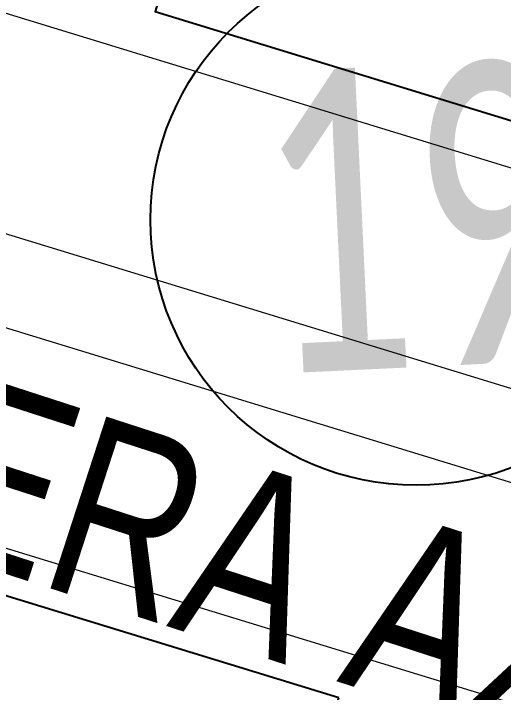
# Model space of a CAD drawing. Header units: millimetres. Extents: x 474016 to 477875, y 2288607 to 2292200.
# Drawn here: x 474323.38 to 474339.64, y 2289874.24 to 2289896.79 of the extents above; entities that cross this region are included whole.
import ezdxf
from ezdxf.enums import TextEntityAlignment as Align

# ---------------------------------------------------------------- set-up
doc = ezdxf.new("R2010")
doc.units = ezdxf.units.MM
doc.header["$LTSCALE"] = 50
for name, color, linetype, lineweight in [('BANQUETA', 251, 'Continuous', 5), ('JARDINES', 98, 'Continuous', 13), ('NO DE MZ', 3, 'Continuous', 18), ('vialidad', 5, 'Continuous', 13)]:
    doc.layers.add(name, color=color, linetype=linetype, lineweight=lineweight)
doc.layers.add('CVL_LOTIF', color=1, linetype='Continuous')
doc.styles.add('Legend', font='calibri.ttf')
doc.styles.get("Standard").update_dxf_attribs({"font": 'arial.ttf'})

msp = doc.modelspace()

# ---------------------------------------------------------------- linework, layer by layer
at = {"color": 3}
msp.add_circle((474336.738, 2289889.935), 8.813, dxfattribs=at)
at = {"layer": 'BANQUETA'}
for points in [[(474279.834, 2289910.071), (474399.347, 2289873.442, 0.414214), (474401.845, 2289874.768), (474439.647, 2289998.105, 0.414214), (474438.321, 2290000.603), (474318.808, 2290037.233)], [(474259.322, 2289843.144), (474378.834, 2289806.515, 0.414214), (474381.333, 2289807.841), (474395.692, 2289854.69, 0.414214), (474394.365, 2289857.188), (474274.853, 2289893.818)]]:
    msp.add_lwpolyline(points, format="xyb", dxfattribs=at)
at = {"layer": 'CVL_LOTIF'}
for points in [[(474347.356, 2289917.093), (474335.405, 2289920.756), (474328.079, 2289896.854), (474340.03, 2289893.191)], [(474334.17, 2289874.069), (474322.218, 2289877.732), (474314.892, 2289853.829), (474326.844, 2289850.166)]]:
    msp.add_lwpolyline(points, close=True, dxfattribs=at)
at = {"layer": 'JARDINES'}
msp.add_lwpolyline([(474398.328, 2289866.433, -0.388075), (474397.449, 2289863.564), (474289.41, 2289896.677, -0.386646), (474290.289, 2289899.546)], format="xyb", close=True, dxfattribs=at)

# ---------------------------------------------------------------- texts
at = {"layer": 'NO DE MZ', "lineweight": 9, "style": 'Legend', "width": 0.65}
msp.add_text('19', height=10, rotation=2.7155, dxfattribs=at).set_placement((474336.634, 2289890.105), align=Align.MIDDLE)
at = {"layer": 'vialidad', "color": 5, "width": 0.75}
msp.add_text('PALMERA AZUCARERA', height=6, rotation=342.0113, dxfattribs=at).set_placement((474338.328, 2289876.398), align=Align.MIDDLE)

doc.saveas('drawing.dxf')
